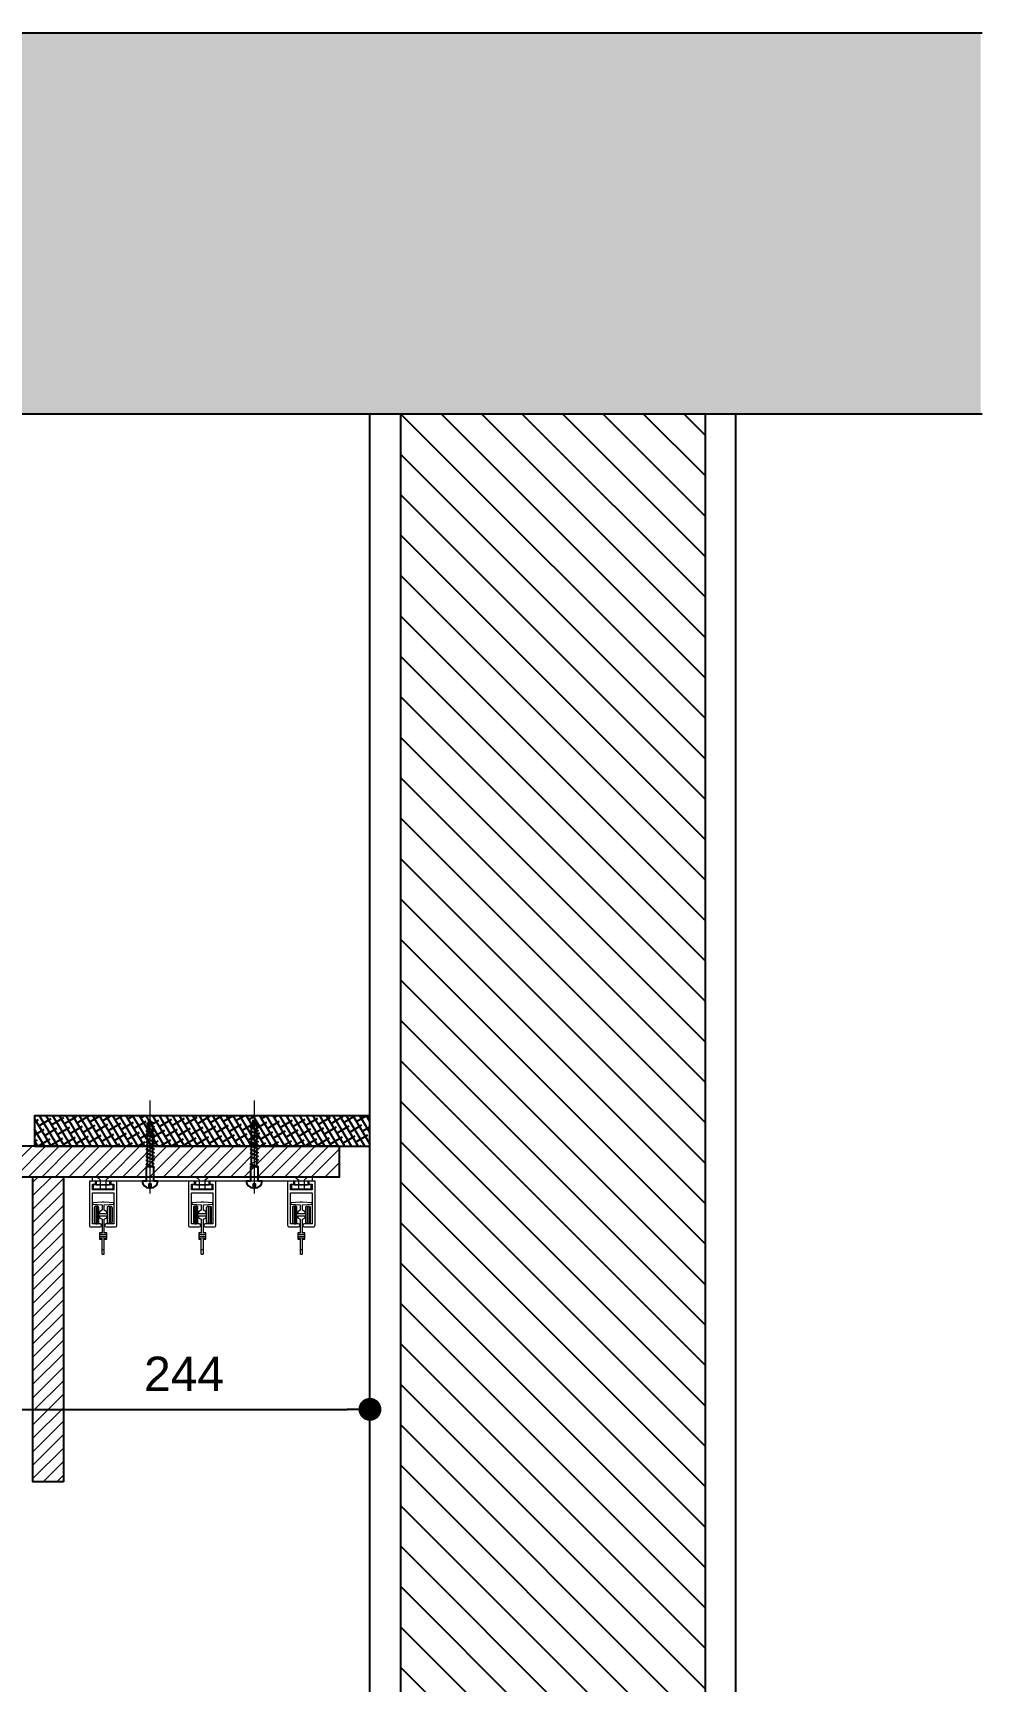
# Model space of a CAD drawing. Header units: inches. Extents: x 274057 to 444617, y 490067 to 635630.
# Drawn here: x 336230 to 336853, y 494864 to 495945 of the extents above; entities that cross this region are included whole.
import ezdxf

# ---------------------------------------------------------------- set-up
doc = ezdxf.new("R2010")
doc.units = ezdxf.units.IN
doc.header["$MEASUREMENT"] = 0
for name, color, linetype in [('8', 8, 'Continuous'), ('Calliper Gypsum  Elevation', 31, 'Continuous'), ('Calliper_wall hatch_CHB', 8, 'Continuous'), ('CQ Grg Gypsum', 41, 'Continuous'), ('CQ PANEL DIMENSION', 1, 'Continuous'), ('CQ Plaster', 1, 'Continuous'), ('CQ section wall', 3, 'Continuous'), ('CQ wall section', 5, 'Continuous'), ('ID-wall paper', 8, 'Continuous')]:
    doc.layers.add(name, color=color, linetype=linetype)
doc.layers.add('CQ Gypsum Hatch', color=8, linetype='Continuous', lineweight=20)
doc.styles.get("Standard").update_dxf_attribs({"font": 'arial.ttf'})
doc.dimstyles.new('chester 15', dxfattribs={"dimscale": 0.15, "dimtxt": 150, "dimasz": 100, "dimexe": 100, "dimexo": 0, "dimgap": 80, "dimtad": 1, "dimdec": 0, "dimzin": 0, "dimdsep": 46, "dimtxsty": 'Standard', "dimblk": 'DOT', "dimcen": 100, "dimclrd": 1, "dimclre": 1, "dimclrt": 3, "dimadec": 0, "dimazin": 0, "dimtfac": 1, "dimtdec": 0, "dimtofl": 0, "dimtmove": 0, "dimatfit": 3, "dimfxl": 1, "dimtolj": 1, "dimtzin": 0, "dimlwd": -1, "dimarcsym": 0})

# ---------------------------------------------------------------- blocks, each defined once
blk = doc.blocks.new('ff15 section A and B')
at = {"layer": 'Calliper_wall hatch_CHB', "ltscale": 300}
h = blk.add_hatch(dxfattribs=at)
h.set_pattern_fill('AR-CONC', color=256, scale=10, angle=-13.9714, style=0)
h.set_pattern_definition([(36.028577, (-10204.6, 0), (68.0890203, -23.40695), [7.5, -82.5]), (341.028577, (-10204.6, 0), (4.6961155, 76.3439316), [6, -66]), (86.480021, (-10198.93, -1.95), (72.7851354, 52.936981), [6.374019, -70.114211]), (32.212777, (-10199.77, 19.41), (99.570572, -41.829513), [11.25, -123.75]), (82.664212, (-10191.48, 15.92), (114.220033, 71.96377), [9.561034, -105.171376]), (337.21274, (-10199.77, 19.41), (114.220033, 71.96377), [9, -99]), (7.028577, (-10191.276, 12.14), (48.2040844, -53.482392), [7.5, -82.5]), (312.028577, (-10191.28, 12.14), (41.119588, 64.495185), [6, -66]), (57.480021, (-10187.26, 7.685), (89.323671, 11.012793), [6.374019, -70.114211]), (23.5285767, (-10204.602, 0), (9.2173322, 32.010976), [0, -65.2, 0, -67, 0, -66.25]), (353.528577, (-10204.602, 0), (35.0512903, 31.9228578), [0, -38.2, 0, -63.7, 0, -25.25]), (313.5285767, (-10226.242, 5.384), (51.2584374, -15.0772595), [0, -25, 0, -78, 0, -103.5]), (303.528577, (-10235.947, 7.8), (59.0102484, -4.3659754), [0, -32.5, 0, -51.8, 0, -73.5])])
h.paths.add_polyline_path([(348877.5, 520249.3), (341276.4, 520249.3), (341276.4, 519999.3), (348877.5, 519999.3)])
h.paths.add_polyline_path([(348877.5, 516299.3), (341276.4, 516299.3), (341276.4, 516049.3), (348877.5, 516049.3)])
at = {"layer": 'Calliper_wall hatch_CHB'}
h = blk.add_hatch(dxfattribs=at)
h.set_pattern_fill('ANSI31,_O', color=8, scale=150)
h.set_pattern_definition([(45, (1, 0), (-13.25825215, 13.25825215), [])])
h.paths.add_polyline_path([(341656.8, 519999.3), (341456.8, 519999.3), (341456.8, 519049.3), (341656.8, 519049.3)])
at = {"layer": 'CQ Plaster', "color": 1, "ltscale": 0.03, "elevation": 0}
for points in [[(341456.8, 519049.3), (341436.8, 519049.3), (341436.8, 519999.3)], [(341656.8, 519049.3), (341676.8, 519049.3), (341676.8, 519999.3)]]:
    blk.add_lwpolyline(points, dxfattribs=at)
at = {"layer": 'CQ section wall', "elevation": 0}
for points in [[(348877.5, 520249.3), (341275.4, 520249.3)], [(341275.4, 519999.3), (348877.5, 519999.3)]]:
    blk.add_lwpolyline(points, dxfattribs=at)
blk.add_lwpolyline([(341656.8, 519049.3), (341456.8, 519049.3), (341456.8, 519999.3), (341656.8, 519999.3)], close=True, dxfattribs=at)
blk = doc.blocks.new('curtain box 21')
at = {"lineweight": 0}
for p, q in [((3862.1, 3149.7), (3856.5, 3152.3)), ((3924.7, 3149.7), (3930.3, 3152.3)), ((3830.7, 3103.8), (3826, 3103.8)), ((3830.7, 3102.6), (3826, 3102.6)), ((3895.7, 3103.8), (3891, 3103.8)), ((3895.7, 3102.6), (3891, 3102.6)), ((3960.7, 3103.8), (3956, 3103.8)), ((3960.7, 3102.6), (3956, 3102.6)), ((3830.7, 3101.5), (3826, 3101.5)), ((3895.7, 3101.5), (3891, 3101.5)), ((3960.7, 3101.5), (3956, 3101.5))]:
    blk.add_line(p, q, dxfattribs=at)
at = {"color": 1, "lineweight": 0}
for p, q in [((3823.5, 3122.3), (3823.5, 3110.7)), ((3824.5, 3122.3), (3824.5, 3110.7)), ((3832.3, 3122.3), (3832.3, 3110.7)), ((3833.2, 3122.3), (3833.2, 3110.7)), ((3888.5, 3122.3), (3888.5, 3110.7)), ((3889.5, 3122.3), (3889.5, 3110.7)), ((3897.3, 3122.3), (3897.3, 3110.7)), ((3898.2, 3122.3), (3898.2, 3110.7)), ((3953.5, 3122.3), (3953.5, 3110.7)), ((3954.5, 3122.3), (3954.5, 3110.7)), ((3962.3, 3122.3), (3962.3, 3110.7)), ((3963.2, 3122.3), (3963.2, 3110.7))]:
    blk.add_line(p, q, dxfattribs=at)
at = {"color": 4, "lineweight": 0}
for points in [[(3859.2, 3130.5), (3859.2, 3191.5)], [(3927.6, 3130.5), (3927.6, 3191.5)]]:
    blk.add_lwpolyline(points, dxfattribs=at)
at = {"color": 1, "lineweight": 0}
for points in [[(3835.4, 3131), (3821.4, 3131), (3821.4, 3110.7), (3826.4, 3110.7, -1), (3826.4, 3108.7), (3820.4, 3108.7, -0.414214), (3819.4, 3109.7), (3819.4, 3138.7), (3823.4, 3138.7), (3823.4, 3136.7), (3821.4, 3136.7), (3821.4, 3133), (3835.4, 3133), (3835.4, 3136.7), (3833.4, 3136.7), (3833.4, 3138.7), (3837.4, 3138.7), (3837.4, 3109.7, -0.414214), (3836.4, 3108.7), (3830.4, 3108.7, -1), (3830.4, 3110.7), (3835.4, 3110.7)], [(3900.4, 3131), (3886.4, 3131), (3886.4, 3110.7), (3891.4, 3110.7, -1), (3891.4, 3108.7), (3885.4, 3108.7, -0.414214), (3884.4, 3109.7), (3884.4, 3138.7), (3888.4, 3138.7), (3888.4, 3136.7), (3886.4, 3136.7), (3886.4, 3133), (3900.4, 3133), (3900.4, 3136.7), (3898.4, 3136.7), (3898.4, 3138.7), (3902.4, 3138.7), (3902.4, 3109.7, -0.414214), (3901.4, 3108.7), (3895.4, 3108.7, -1), (3895.4, 3110.7), (3900.4, 3110.7)], [(3965.4, 3131), (3951.4, 3131), (3951.4, 3110.7), (3956.4, 3110.7, -1), (3956.4, 3108.7), (3950.4, 3108.7, -0.414214), (3949.4, 3109.7), (3949.4, 3138.7), (3953.4, 3138.7), (3953.4, 3136.7), (3951.4, 3136.7), (3951.4, 3133), (3965.4, 3133), (3965.4, 3136.7), (3963.4, 3136.7), (3963.4, 3138.7), (3967.4, 3138.7), (3967.4, 3109.7, -0.414214), (3966.4, 3108.7), (3960.4, 3108.7, -1), (3960.4, 3110.7), (3965.4, 3110.7)], [(3824.5, 3122.3), (3823.5, 3122.3, 0.414214), (3822.5, 3121.3), (3822.5, 3111.7, 0.414214), (3823.5, 3110.7), (3824.5, 3110.7, 0.414214), (3825.5, 3111.7), (3825.5, 3121.3, 0.414214)], [(3832.3, 3122.3), (3833.2, 3122.3, -0.414214), (3834.2, 3121.3), (3834.2, 3111.7, -0.414214), (3833.2, 3110.7), (3832.3, 3110.7, -0.414214), (3831.3, 3111.7), (3831.3, 3121.3, -0.414214)], [(3889.5, 3122.3), (3888.5, 3122.3, 0.414214), (3887.5, 3121.3), (3887.5, 3111.7, 0.414214), (3888.5, 3110.7), (3889.5, 3110.7, 0.414214), (3890.5, 3111.7), (3890.5, 3121.3, 0.414214)], [(3897.3, 3122.3), (3898.2, 3122.3, -0.414214), (3899.2, 3121.3), (3899.2, 3111.7, -0.414214), (3898.2, 3110.7), (3897.3, 3110.7, -0.414214), (3896.3, 3111.7), (3896.3, 3121.3, -0.414214)], [(3954.5, 3122.3), (3953.5, 3122.3, 0.414214), (3952.5, 3121.3), (3952.5, 3111.7, 0.414214), (3953.5, 3110.7), (3954.5, 3110.7, 0.414214), (3955.5, 3111.7), (3955.5, 3121.3, 0.414214)], [(3962.3, 3122.3), (3963.2, 3122.3, -0.414214), (3964.2, 3121.3), (3964.2, 3111.7, -0.414214), (3963.2, 3110.7), (3962.3, 3110.7, -0.414214), (3961.3, 3111.7), (3961.3, 3121.3, -0.414214)]]:
    blk.add_lwpolyline(points, format="xyb", close=True, dxfattribs=at)
at = {"lineweight": 0}
for points in [[(3965.4, 3141.5), (3821.4, 3141.5), (3821.4, 3138.7), (3965.4, 3138.7)], [(3828.4, 3141.5), (3832.6, 3141.5), (3830.3, 3139.4), (3830.3, 3133.5), (3828.4, 3133.5), (3826.4, 3133.5), (3826.4, 3139.4), (3824.1, 3141.5)], [(3893.4, 3141.5), (3897.6, 3141.5), (3895.3, 3139.4), (3895.3, 3133.5), (3893.4, 3133.5), (3891.4, 3133.5), (3891.4, 3139.4), (3889.1, 3141.5)], [(3958.4, 3141.5), (3962.6, 3141.5), (3960.3, 3139.4), (3960.3, 3133.5), (3958.4, 3133.5), (3956.4, 3133.5), (3956.4, 3139.4), (3954.1, 3141.5)], [(3827.6, 3124.8), (3829.1, 3124.8), (3835.3, 3124.4), (3835.3, 3123.5), (3829.1, 3123.1), (3829.1, 3119.5), (3830.8, 3118.6), (3830.8, 3117.5), (3830.8, 3117.5), (3828.4, 3117.5), (3825.9, 3117.5), (3825.9, 3117.5), (3825.9, 3118.6), (3827.6, 3119.5), (3827.6, 3123.1), (3821.4, 3123.5), (3821.4, 3124.4)], [(3892.6, 3124.8), (3894.1, 3124.8), (3900.3, 3124.4), (3900.3, 3123.5), (3894.1, 3123.1), (3894.1, 3119.5), (3895.8, 3118.6), (3895.8, 3117.5), (3895.8, 3117.5), (3893.4, 3117.5), (3890.9, 3117.5), (3890.9, 3117.5), (3890.9, 3118.6), (3892.6, 3119.5), (3892.6, 3123.1), (3886.4, 3123.5), (3886.4, 3124.4)], [(3957.6, 3124.8), (3959.1, 3124.8), (3965.3, 3124.4), (3965.3, 3123.5), (3959.1, 3123.1), (3959.1, 3119.5), (3960.8, 3118.6), (3960.8, 3117.5), (3960.8, 3117.5), (3958.4, 3117.5), (3955.9, 3117.5), (3955.9, 3117.5), (3955.9, 3118.6), (3957.6, 3119.5), (3957.6, 3123.1), (3951.4, 3123.5), (3951.4, 3124.4)]]:
    blk.add_lwpolyline(points, close=True, dxfattribs=at)
at = {"color": 1, "lineweight": 0}
for points in [[(3821.9, 3136.2), (3834.9, 3136.2), (3834.9, 3133.5), (3821.9, 3133.5)], [(3823.9, 3138.7), (3832.9, 3138.7), (3832.9, 3136.2), (3823.9, 3136.2)], [(3886.9, 3136.2), (3899.9, 3136.2), (3899.9, 3133.5), (3886.9, 3133.5)], [(3888.9, 3138.7), (3897.9, 3138.7), (3897.9, 3136.2), (3888.9, 3136.2)], [(3951.9, 3136.2), (3964.9, 3136.2), (3964.9, 3133.5), (3951.9, 3133.5)], [(3953.9, 3138.7), (3962.9, 3138.7), (3962.9, 3136.2), (3953.9, 3136.2)]]:
    blk.add_lwpolyline(points, close=True, dxfattribs=at)
for points in [[(3827.6, 3091.1), (3827.6, 3100.5), (3826, 3100.5), (3826, 3104.8), (3827.6, 3104.8), (3827.6, 3113.6), (3825.9, 3114.5), (3825.9, 3115.6), (3825.9, 3115.6), (3828.4, 3115.6), (3830.8, 3115.6), (3830.8, 3115.6), (3830.8, 3114.5), (3829.1, 3113.6), (3829.1, 3104.8), (3830.7, 3104.8), (3830.7, 3100.5), (3829.2, 3100.5), (3829.2, 3091.1)], [(3892.6, 3091.1), (3892.6, 3100.5), (3891, 3100.5), (3891, 3104.8), (3892.6, 3104.8), (3892.6, 3113.6), (3890.9, 3114.5), (3890.9, 3115.6), (3890.9, 3115.6), (3893.4, 3115.6), (3895.8, 3115.6), (3895.8, 3115.6), (3895.8, 3114.5), (3894.1, 3113.6), (3894.1, 3104.8), (3895.7, 3104.8), (3895.7, 3100.5), (3894.2, 3100.5), (3894.2, 3091.1)], [(3957.6, 3091.1), (3957.6, 3100.5), (3956, 3100.5), (3956, 3104.8), (3957.6, 3104.8), (3957.6, 3113.6), (3955.9, 3114.5), (3955.9, 3115.6), (3955.9, 3115.6), (3958.4, 3115.6), (3960.8, 3115.6), (3960.8, 3115.6), (3960.8, 3114.5), (3959.1, 3113.6), (3959.1, 3104.8), (3960.7, 3104.8), (3960.7, 3100.5), (3959.2, 3100.5), (3959.2, 3091.1)]]:
    blk.add_lwpolyline(points, dxfattribs=at)
at = {"lineweight": 0}
for points in [[(3827.9, 3093.5), (3828.9, 3093.5, -0.414214), (3829.2, 3093.2), (3829.2, 3091.1, -0.414214), (3828.9, 3090.8), (3827.9, 3090.8, -0.414214), (3827.6, 3091.1), (3827.6, 3093.2, -0.414214)], [(3892.9, 3093.5), (3893.9, 3093.5, -0.414214), (3894.2, 3093.2), (3894.2, 3091.1, -0.414214), (3893.9, 3090.8), (3892.9, 3090.8, -0.414214), (3892.6, 3091.1), (3892.6, 3093.2, -0.414214)], [(3957.9, 3093.5), (3958.9, 3093.5, -0.414214), (3959.2, 3093.2), (3959.2, 3091.1, -0.414214), (3958.9, 3090.8), (3957.9, 3090.8, -0.414214), (3957.6, 3091.1), (3957.6, 3093.2, -0.414214)]]:
    blk.add_lwpolyline(points, format="xyb", close=True, dxfattribs=at)
blk = doc.blocks.new('curtain track_3')
for p, q in [((52828.2, -34660.4), (52822.6, -34657.8)), ((52828.2, -34657.9), (52823, -34655.5)), ((52827.5, -34655.2), (52823.8, -34653.5)), ((52896.5, -34660.4), (52890.9, -34657.8)), ((52896.5, -34657.9), (52891.3, -34655.5)), ((52895.9, -34655.2), (52892.2, -34653.5)), ((52828.2, -34662.8), (52822.6, -34660.2)), ((52828.2, -34665.2), (52822.6, -34662.6)), ((52828.2, -34667.7), (52822.6, -34665.1)), ((52828.2, -34670.1), (52822.6, -34667.5)), ((52896.5, -34662.8), (52890.9, -34660.2)), ((52896.5, -34665.2), (52890.9, -34662.6)), ((52896.5, -34667.7), (52890.9, -34665.1)), ((52896.5, -34670.1), (52890.9, -34667.5)), ((52828.2, -34672.5), (52822.6, -34669.9)), ((52828.2, -34672.5), (52822.6, -34669.9)), ((52828.2, -34674.9), (52822.6, -34672.3)), ((52828.2, -34677.4), (52822.6, -34674.8)), ((52828.2, -34679.8), (52822.6, -34677.2)), ((52828.2, -34679.8), (52822.6, -34677.2)), ((52896.5, -34672.5), (52890.9, -34669.9)), ((52896.5, -34672.5), (52890.9, -34669.9)), ((52896.5, -34674.9), (52890.9, -34672.3)), ((52896.5, -34677.4), (52890.9, -34674.8)), ((52896.5, -34679.8), (52890.9, -34677.2)), ((52896.5, -34679.8), (52890.9, -34677.2)), ((52828.2, -34684.6), (52822.6, -34682.1)), ((52896.5, -34684.6), (52890.9, -34682.1))]:
    blk.add_line(p, q)
for points in [[(52823.6, -34683.9), (52823.6, -34659, -0.149778), (52825.3, -34653.3, 1.883636)], [(52827.1, -34683.9), (52827.1, -34659, 0.149778), (52825.3, -34653.3, -1.883636)], [(52891.9, -34683.9), (52891.9, -34659, -0.149778), (52893.7, -34653.3, 1.883636)], [(52895.4, -34683.9), (52895.4, -34659, 0.149778), (52893.7, -34653.3, -1.883636)]]:
    blk.add_lwpolyline(points, format="xyb")
at = {"color": 4}
for points in [[(52825.3, -34695.1), (52825.8, -34695.1), (52825.8, -34697.7, 0.38819), (52830.5, -34693.3), (52827.8, -34693.3), (52827.8, -34683.9), (52825.3, -34683.9), (52822.8, -34683.9), (52822.8, -34693.3), (52820.1, -34693.3, 0.38819), (52824.8, -34697.7), (52824.8, -34695.1)], [(52893.7, -34695.1), (52894.2, -34695.1), (52894.2, -34697.7, 0.38819), (52898.9, -34693.3), (52896.1, -34693.3), (52896.1, -34683.9), (52893.7, -34683.9), (52891.2, -34683.9), (52891.2, -34693.3), (52888.4, -34693.3, 0.38819), (52893.1, -34697.7), (52893.1, -34695.1)]]:
    blk.add_lwpolyline(points, format="xyb", close=True, dxfattribs=at)
at = {"extrusion": (0, 0, -1), "zscale": -1}
blk.add_blockref('curtain box 21', (-56752.9, -37831.9), dxfattribs=at)
blk = doc.blocks.new('ff15 section ceiling A and B')
at = {"layer": '8', "extrusion": (-7.32435e-10, 5.97752e-09, 1)}
h = blk.add_hatch(dxfattribs=at)
h.set_pattern_fill('ANSI38', color=256, scale=30, angle=103.9714, style=0)
h.set_pattern_definition([(148.9714233, (850276.3004, 195911.7726), (-1.932995736, -3.21341368), []), (238.9714233, (850276.3004, 195911.7726), (-0.652577792, -8.359823098), [9.375, -5.625])])
h.paths.add_polyline_path([(332025.7, 525721.4), (332025.7, 525941.4), (332045.7, 525941.4), (332045.7, 525721.4)])
at = {"layer": 'CQ Gypsum Hatch'}
h = blk.add_hatch(dxfattribs=at)
h.set_pattern_fill('ANSI31', color=256, scale=50, angle=180, style=0)
h.set_pattern_definition([(225, (863766.5914, 132415.6944), (4.41941738, -4.41941738), [])])
edge = h.paths.add_edge_path()
edge.add_line((332065.7, 526415.4), (332065.7, 525741.4))
edge.add_line((332065.7, 525741.4), (332045.7, 525741.4))
edge.add_line((332045.7, 525741.4), (332045.7, 526401.9))
edge.add_line((332045.7, 526401.9), (331890.8, 526527.5))
edge.add_line((331890.8, 526527.5), (331890.8, 526553.4))
edge.add_line((331890.8, 526553.4), (331899.5, 526553.4))
edge.add_line((331899.5, 526553.4), (331899.5, 526547.5))
edge.add_arc((331902.2, 526547.5), 2.73, 180, 270.2479)
edge.add_line((331902.3, 526544.8), (331944.8, 526544.8))
edge.add_line((331944.8, 526544.8), (331944.8, 526506))
edge.add_arc((331946.5, 526464.1), 42, 34.3918, 92.3526, ccw=False)
edge.add_line((331981.1, 526487.8), (331989.8, 526487.8))
edge.add_line((331989.8, 526487.8), (331989.8, 526475.8))
edge.add_line((331989.8, 526475.8), (332026, 526475.8))
edge.add_line((332026, 526475.8), (332026, 526453.9))
edge.add_line((332026, 526453.9), (332032.7, 526453.9))
edge.add_arc((332051.4, 526452.7), 18.7, 176.2449, 247.9327)
edge.add_arc((332038.9, 526415.9), 20.1, -1.5976, 74.2859, ccw=False)
edge.add_line((332059, 526415.4), (332065.7, 526415.4))
edge.add_line((332065.7, 526415.4), (332065.7, 526406.6))
h = blk.add_hatch(dxfattribs=at)
h.set_pattern_fill('ANSI31', color=256, scale=50, angle=180, style=0)
h.set_pattern_definition([(225, (851564.962, 195815.1116), (4.41941738, -4.41941738), [])])
h.paths.add_polyline_path([(332065.7, 525942.4), (332065.7, 525922.4), (332265.7, 525922.4), (332265.7, 525942.4)])
at = {"layer": 'CQ Grg Gypsum', "elevation": 0}
blk.add_lwpolyline([(332065.7, 526415.4), (332065.7, 525741.4), (332045.7, 525741.4), (332045.7, 526401.9), (331890.8, 526527.5), (331890.8, 526553.4), (331899.5, 526553.4), (331899.5, 526547.5, 0.415481), (331902.3, 526544.8), (331944.8, 526544.8), (331944.8, 526506, -0.258435), (331981.1, 526487.8), (331989.8, 526487.8), (331989.8, 526475.8), (332026, 526475.8), (332026, 526453.9), (332032.7, 526453.9, 0.323414), (332044.4, 526435.3, -0.343759), (332059, 526415.4), (332065.7, 526415.4), (332065.7, 526406.6)], format="xyb", dxfattribs=at)
at = {"layer": 'CQ Grg Gypsum', "extrusion": (-7.32435e-10, 5.97752e-09, 1), "elevation": 0}
blk.add_lwpolyline([(332025.7, 525721.4), (332025.7, 525941.4), (332045.7, 525941.4), (332045.7, 525721.4)], close=True, dxfattribs=at)
at = {"layer": 'CQ Grg Gypsum', "elevation": 0}
blk.add_lwpolyline([(332265.7, 525922.4), (332265.7, 525942.4), (332065.7, 525942.4), (332065.7, 525922.4)], close=True, dxfattribs=at)
at = {"layer": 'Calliper Gypsum  Elevation', "lineweight": 0, "extrusion": (0, 0, -1), "zscale": -1, "rotation": 270}
blk.add_blockref('curtain track_3', (-297375.3, 578690.9, 0), dxfattribs=at)
blk = doc.blocks.new('_Dot')
at = {"color": 0, "linetype": 'ByBlock', "lineweight": -2}
blk.add_line((-0.5, 0), (-1, 0), dxfattribs=at)
at = {"color": 0, "linetype": 'ByBlock', "const_width": 0.5}
blk.add_lwpolyline([(-0.25, 0, 1), (0.25, 0, 1)], format="xyb", close=True, dxfattribs=at)
blk = doc.blocks.new('*D1261')
at = {"layer": 'CQ PANEL DIMENSION', "color": 1, "lineweight": -2, "transparency": 16777216}
for p, q in [((336207.6, 494994.8), (336207.6, 495057.2)), ((336451.3, 494994.7), (336451.3, 495057.2))]:
    blk.add_line(p, q, dxfattribs=at)
at = {"layer": 'CQ PANEL DIMENSION', "color": 1, "transparency": 16777216}
blk.add_line((336222.6, 495042.2), (336436.3, 495042.2), dxfattribs=at)
at = {"layer": 'Defpoints', "color": 0, "transparency": 16777216}
for p in [(336451.3, 495042.2), (336207.6, 494994.8, 0), (336451.3, 494994.7, 0)]:
    blk.add_point(p, dxfattribs=at)
at = {"layer": 'CQ PANEL DIMENSION', "color": 1, "transparency": 16777216, "xscale": 15, "yscale": 15, "zscale": 15, "rotation": 180}
blk.add_blockref('_Dot', (336207.6, 495042.2), dxfattribs=at)
at = {"layer": 'CQ PANEL DIMENSION', "color": 1, "transparency": 16777216, "xscale": 15, "yscale": 15, "zscale": 15}
blk.add_blockref('_Dot', (336451.3, 495042.2), dxfattribs=at)
at = {"layer": 'CQ PANEL DIMENSION', "color": 3, "transparency": 16777216, "insert": (336329.4, 495065.5), "char_height": 22.5, "attachment_point": 5}
blk.add_mtext('\\A1;244', dxfattribs=at)

msp = doc.modelspace()

# ---------------------------------------------------------------- block references
at = {"layer": 'CQ wall section', "xscale": -1}
msp.add_blockref('ff15 section A and B', (678128.1, -24304.5), dxfattribs=at)
at = {"layer": 'ID-wall paper', "xscale": -1, "rotation": 90}
msp.add_blockref('ff15 section ceiling A and B', (862172.7, 827260.4, 0), dxfattribs=at)

# ---------------------------------------------------------------- dimensions: what is measured, and where the dimension line sits
at = {"layer": 'CQ PANEL DIMENSION'}
dim = msp.add_linear_dim(base=(336451.3, 495042.2, 0), p1=(336207.6, 494994.8, 0), p2=(336451.3, 494994.7, 0), dimstyle='chester 15', override={"dimtmove": 1}, dxfattribs=at)
dim.commit()
dim.dimension.update_dxf_attribs({"geometry": '*D1261', "text_midpoint": (336329.4, 495065.5, 0)})

doc.saveas('drawing.dxf')
